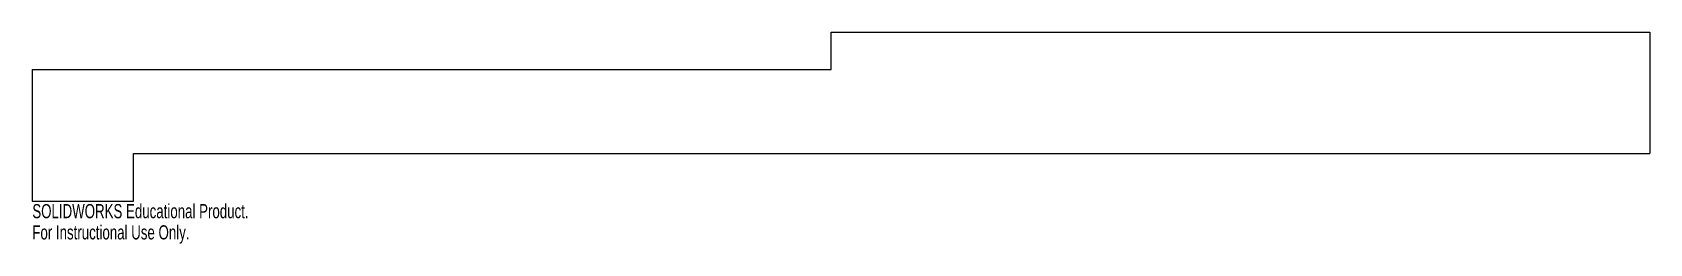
# Model space of a CAD drawing. Header units: inches. Extents: x -10.8 to 10.8, y -1.8 to 1.1.
import ezdxf

# ---------------------------------------------------------------- set-up
doc = ezdxf.new("R2010")
doc.units = ezdxf.units.IN
doc.header["$MEASUREMENT"] = 0
doc.styles.add('SLDTEXTSTYLE0', font='TXT', dxfattribs={"width": 0.7})

msp = doc.modelspace()

# ---------------------------------------------------------------- linework, layer by layer
at = {"color": 7, "linetype": 'Continuous', "lineweight": 25}
for p, q in [((-0.13, 0.565), (-0.13, 1.065)), ((-0.13, 1.065), (10.847, 1.065)), ((10.847, 1.065), (10.847, -0.565)), ((-10.847, 0.565), (-10.847, -1.202)), ((-10.847, 0.565), (-0.13, 0.565)), ((-9.492, -0.565), (10.847, -0.565)), ((-9.492, -1.202), (-9.492, -0.565)), ((-10.847, -1.202), (-9.492, -1.202))]:
    msp.add_line(p, q, dxfattribs=at)

# ---------------------------------------------------------------- texts
at = {"color": 7, "linetype": 'Continuous', "char_height": 0.1903, "attachment_point": 1, "style": 'SLDTEXTSTYLE0'}
for s, insert in [('SOLIDWORKS Educational Product.', (-10.847, -1.243)), ('For Instructional Use Only.', (-10.847, -1.528))]:
    msp.add_mtext(s, dxfattribs=dict(at, insert=insert))

doc.saveas('drawing.dxf')
